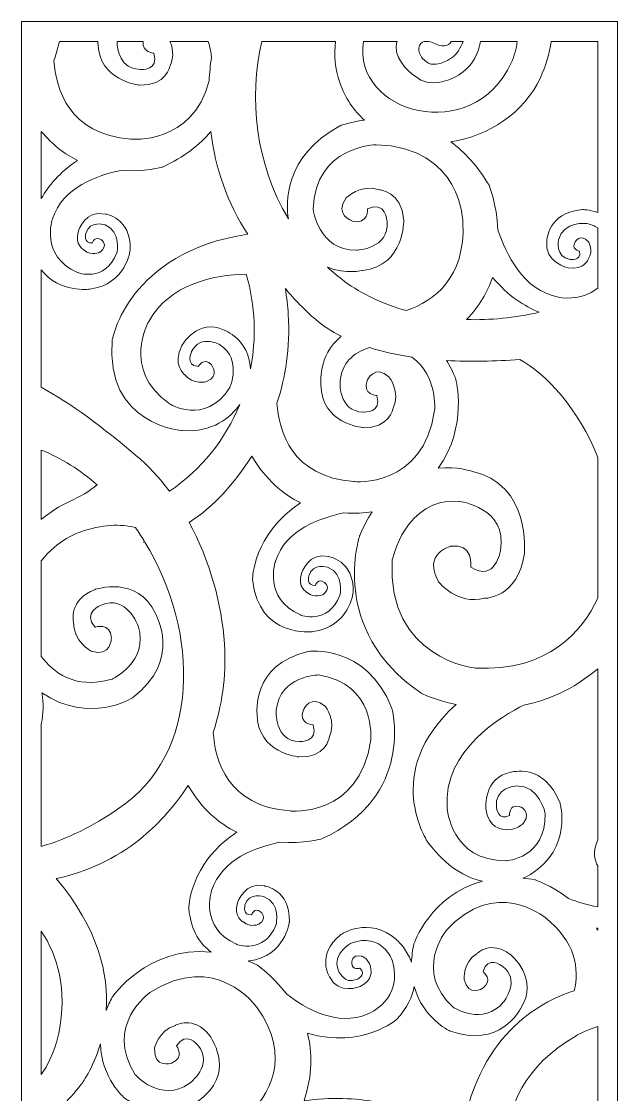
# Model space of a CAD drawing. Header units: centimetres. Extents: x -9.4 to 9.3, y -14.2 to 14.3.
# Drawn here: x 0.68 to 9.25, y -1.09 to 14.32 of the extents above; entities that cross this region are included whole.
import ezdxf

# ---------------------------------------------------------------- set-up
doc = ezdxf.new("R2010")
doc.units = ezdxf.units.CM
doc.header["$MEASUREMENT"] = 0
doc.layers.add('layer 1', color=7, linetype='Continuous')

msp = doc.modelspace()

# ---------------------------------------------------------------- linework, layer by layer
at = {"layer": 'layer 1', "color": 242, "lineweight": 9}
for points, knots in [([(0.68284, 14.32172), (0.68284, 14.32172), (9.25051, 14.32172), (9.25051, 14.32172), (9.25051, 14.32172), (9.25051, 14.32172), (9.25051, -14.23719), (9.25051, -14.23719), (9.25051, -14.23719), (9.25051, -14.23719), (0.68284, -14.23719), (0.68284, -14.23719), (0.68284, -14.23719), (0.68284, -14.23719), (0.68284, 14.32172), (0.68284, 14.32172)], [0, 0, 0, 0, 0.2, 0.2, 0.2, 0.2, 0.4, 0.4, 0.4, 0.4, 0.6, 0.6, 0.6, 0.6, 1, 1, 1, 1]), ([(1.22926, 14.03612), (1.22926, 14.03612), (1.78051, 14.03612), (1.78051, 14.03612), (1.78051, 14.03612), (1.78108, 14.02823), (1.78162, 14.02398), (1.78162, 14.02398), (1.78162, 14.02398), (1.78663, 13.46097), (2.3821, 13.40837), (2.3821, 13.40837), (2.3821, 13.40837), (2.76561, 13.38998), (2.8195, 13.68521), (2.8195, 13.68521), (2.8195, 13.68521), (2.88346, 13.82437), (2.85379, 13.95291), (2.81779, 14.03612), (2.81779, 14.03612), (2.81779, 14.03612), (3.3657, 14.03612), (3.3657, 14.03612), (3.3657, 14.03612), (3.39387, 13.95224), (3.40733, 13.87235), (3.41337, 13.80758), (3.41337, 13.80758), (3.39748, 13.6961), (3.38628, 13.58362), (3.37972, 13.47061), (3.37972, 13.47061), (3.14375, 12.54236), (2.25603, 12.63195), (2.25603, 12.63195), (2.25603, 12.63195), (1.35644, 12.69984), (1.1795, 13.35541), (1.15068, 13.75948), (1.15068, 13.75948), (1.1802, 13.8486), (1.20659, 13.94078), (1.22926, 14.03612)], [0, 0, 0, 0, 0.08333333, 0.08333333, 0.08333333, 0.08333333, 0.16666667, 0.16666667, 0.16666667, 0.16666667, 0.25, 0.25, 0.25, 0.25, 0.33333333, 0.33333333, 0.33333333, 0.33333333, 0.41666667, 0.41666667, 0.41666667, 0.41666667, 0.5, 0.5, 0.5, 0.5, 0.58333333, 0.58333333, 0.58333333, 0.58333333, 0.66666667, 0.66666667, 0.66666667, 0.66666667, 0.75, 0.75, 0.75, 0.75, 0.83333333, 0.83333333, 0.83333333, 0.83333333, 1, 1, 1, 1]), ([(2.05694, 14.03612), (2.05694, 14.03612), (2.43373, 14.03612), (2.43373, 14.03612), (2.43373, 14.03612), (2.40633, 13.87774), (2.58549, 13.86669), (2.58549, 13.86669), (2.58549, 13.86669), (2.67019, 13.61495), (2.39351, 13.62973), (2.39351, 13.62973), (2.39351, 13.62973), (2.09426, 13.63471), (2.05914, 13.92263), (2.05694, 14.03612)], [0, 0, 0, 0, 0.2, 0.2, 0.2, 0.2, 0.4, 0.4, 0.4, 0.4, 0.6, 0.6, 0.6, 0.6, 1, 1, 1, 1]), ([(4.13564, 14.03612), (4.13564, 14.03612), (5.19828, 14.03612), (5.19828, 14.03612), (5.19828, 14.03612), (5.16945, 13.8427), (5.18555, 13.6399), (5.25855, 13.44317), (5.25855, 13.44317), (5.3375, 13.21839), (5.46128, 13.03989), (5.61436, 12.90418), (5.61436, 12.90418), (5.39887, 12.87682), (5.26008, 12.82199), (5.26008, 12.82199), (5.26008, 12.82199), (4.45149, 12.39026), (4.48619, 11.70099), (4.51963, 11.48533), (4.51963, 11.48533), (4.048, 12.27556), (3.94632, 13.22616), (4.13564, 14.03612)], [0, 0, 0, 0, 0.14285714, 0.14285714, 0.14285714, 0.14285714, 0.28571429, 0.28571429, 0.28571429, 0.28571429, 0.42857143, 0.42857143, 0.42857143, 0.42857143, 0.57142857, 0.57142857, 0.57142857, 0.57142857, 0.71428571, 0.71428571, 0.71428571, 0.71428571, 1, 1, 1, 1]), ([(5.59971, 14.03612), (5.59971, 14.03612), (6.0812, 14.03612), (6.0812, 14.03612), (6.0812, 14.03612), (6.07514, 14.01498), (6.07127, 13.99302), (6.0696, 13.97021), (6.0696, 13.97021), (6.05308, 13.73368), (6.319, 13.54622), (6.35505, 13.52804), (6.35505, 13.52804), (6.43556, 13.45005), (6.56735, 13.42316), (6.72333, 13.45449), (6.72333, 13.45449), (6.89682, 13.49013), (7.11645, 13.60886), (7.21967, 13.83724), (7.21967, 13.83724), (7.21967, 13.83724), (7.26001, 13.91123), (7.28142, 14.03612), (7.28142, 14.03612), (7.28142, 14.03612), (7.80996, 14.03612), (7.80996, 14.03612), (7.80996, 14.03612), (7.79582, 13.92937), (7.7677, 13.82606), (7.72379, 13.72941), (7.72379, 13.72941), (7.1746, 12.52507), (5.43105, 13.00001), (5.59971, 14.03612)], [0, 0, 0, 0, 0.1, 0.1, 0.1, 0.1, 0.2, 0.2, 0.2, 0.2, 0.3, 0.3, 0.3, 0.3, 0.4, 0.4, 0.4, 0.4, 0.5, 0.5, 0.5, 0.5, 0.6, 0.6, 0.6, 0.6, 0.7, 0.7, 0.7, 0.7, 0.8, 0.8, 0.8, 0.8, 1, 1, 1, 1]), ([(6.47207, 14.03612), (6.47207, 14.03612), (6.53536, 14.03612), (6.53536, 14.03612), (6.53536, 14.03612), (6.57057, 14.02967), (6.60623, 14.01462), (6.63471, 13.99954), (6.63471, 13.99954), (6.70665, 13.96019), (6.82459, 13.95411), (6.86015, 14.03612), (6.86015, 14.03612), (6.86015, 14.03612), (7.03005, 14.03612), (7.03005, 14.03612), (7.03005, 14.03612), (7.01136, 13.98089), (6.98974, 13.94726), (6.98974, 13.94726), (6.98974, 13.94726), (6.92849, 13.81121), (6.78064, 13.73547), (6.67362, 13.71367), (6.67362, 13.71367), (6.58965, 13.69672), (6.53648, 13.7118), (6.50612, 13.74008), (6.50612, 13.74008), (6.50612, 13.74008), (6.4458, 13.79152), (6.4458, 13.79152), (6.4458, 13.79152), (6.41309, 13.84246), (6.38434, 13.89512), (6.39391, 13.93736), (6.39391, 13.93736), (6.40452, 13.99899), (6.43471, 14.02722), (6.47207, 14.03612)], [0, 0, 0, 0, 0.09090909, 0.09090909, 0.09090909, 0.09090909, 0.18181818, 0.18181818, 0.18181818, 0.18181818, 0.27272727, 0.27272727, 0.27272727, 0.27272727, 0.36363636, 0.36363636, 0.36363636, 0.36363636, 0.45454545, 0.45454545, 0.45454545, 0.45454545, 0.54545455, 0.54545455, 0.54545455, 0.54545455, 0.63636364, 0.63636364, 0.63636364, 0.63636364, 0.72727273, 0.72727273, 0.72727273, 0.72727273, 0.81818182, 0.81818182, 0.81818182, 0.81818182, 1, 1, 1, 1]), ([(8.29545, 14.03612), (8.29545, 14.03612), (8.96492, 14.03612), (8.96492, 14.03612), (8.96492, 14.03612), (8.96492, 14.03612), (8.96492, 11.57808), (8.96492, 11.57808), (8.96492, 11.57808), (8.84156, 11.62078), (8.74355, 11.62009), (8.74355, 11.62009), (8.74355, 11.62009), (8.24029, 11.57663), (8.23452, 11.17178), (8.23452, 11.17178), (8.23452, 11.17178), (8.1901, 10.85768), (8.54255, 10.7838), (8.54255, 10.7838), (8.54255, 10.7838), (8.77323, 10.74384), (8.82986, 10.90867), (8.82986, 10.90867), (8.82986, 10.90867), (8.91327, 11.03191), (8.83212, 11.15735), (8.83212, 11.15735), (8.83212, 11.15735), (8.71973, 11.28293), (8.64085, 11.15784), (8.64085, 11.15784), (8.64085, 11.15784), (8.57722, 11.04781), (8.70249, 11.02321), (8.70249, 11.02321), (8.70249, 11.02321), (8.73607, 10.87818), (8.5672, 10.90323), (8.5672, 10.90323), (8.5672, 10.90323), (8.34833, 10.93868), (8.40251, 11.18652), (8.40251, 11.18652), (8.40251, 11.18652), (8.47614, 11.45741), (8.81017, 11.42068), (8.81017, 11.42068), (8.81017, 11.42068), (8.87044, 11.40452), (8.92153, 11.38366), (8.96492, 11.3595), (8.96492, 11.3595), (8.96492, 11.3595), (8.96492, 10.49163), (8.96492, 10.49163), (8.96492, 10.49163), (8.71974, 10.29039), (8.40229, 10.36148), (8.40229, 10.36148), (8.40229, 10.36148), (7.88935, 10.46139), (7.6483, 10.98324), (7.53183, 11.32977), (7.53183, 11.32977), (7.51312, 11.69923), (7.40392, 11.96859), (7.40392, 11.96859), (7.40392, 11.96859), (7.23674, 12.24787), (7.04911, 12.44891), (6.85624, 12.592), (6.85624, 12.592), (7.39355, 12.67904), (7.90849, 13.00423), (8.14117, 13.51313), (8.14117, 13.51313), (8.2191, 13.68478), (8.26972, 13.86043), (8.29545, 14.03612)], [0, 0, 0, 0, 0.04761905, 0.04761905, 0.04761905, 0.04761905, 0.0952381, 0.0952381, 0.0952381, 0.0952381, 0.14285714, 0.14285714, 0.14285714, 0.14285714, 0.19047619, 0.19047619, 0.19047619, 0.19047619, 0.23809524, 0.23809524, 0.23809524, 0.23809524, 0.28571429, 0.28571429, 0.28571429, 0.28571429, 0.33333333, 0.33333333, 0.33333333, 0.33333333, 0.38095238, 0.38095238, 0.38095238, 0.38095238, 0.42857143, 0.42857143, 0.42857143, 0.42857143, 0.47619048, 0.47619048, 0.47619048, 0.47619048, 0.52380952, 0.52380952, 0.52380952, 0.52380952, 0.57142857, 0.57142857, 0.57142857, 0.57142857, 0.61904762, 0.61904762, 0.61904762, 0.61904762, 0.66666667, 0.66666667, 0.66666667, 0.66666667, 0.71428571, 0.71428571, 0.71428571, 0.71428571, 0.76190476, 0.76190476, 0.76190476, 0.76190476, 0.80952381, 0.80952381, 0.80952381, 0.80952381, 0.85714286, 0.85714286, 0.85714286, 0.85714286, 0.9047619, 0.9047619, 0.9047619, 0.9047619, 1, 1, 1, 1]), ([(0.96843, 9.06867), (0.96843, 9.06867), (0.96843, 10.75562), (0.96843, 10.75562), (0.96843, 10.75562), (1.22368, 10.41615), (1.66576, 10.47749), (1.66576, 10.47749), (1.66576, 10.47749), (2.19195, 10.54829), (2.24578, 11.04053), (2.24578, 11.04053), (2.24578, 11.04053), (2.25975, 11.50637), (1.88936, 11.55496), (1.88936, 11.55496), (1.88936, 11.55496), (1.60625, 11.62926), (1.50085, 11.31416), (1.50085, 11.31416), (1.50085, 11.31416), (1.43957, 11.10702), (1.58458, 11.03751), (1.58458, 11.03751), (1.58458, 11.03751), (1.6886, 10.94788), (1.81224, 11.00885), (1.81224, 11.00885), (1.81224, 11.00885), (1.93934, 11.09841), (1.83313, 11.18407), (1.83313, 11.18407), (1.83313, 11.18407), (1.73909, 11.25415), (1.70317, 11.14199), (1.70317, 11.14199), (1.70317, 11.14199), (1.56666, 11.1267), (1.60767, 11.27879), (1.60767, 11.27879), (1.60767, 11.27879), (1.66356, 11.47559), (1.88491, 11.39943), (1.88491, 11.39943), (1.88491, 11.39943), (2.12529, 11.30297), (2.0559, 11.0008), (2.0559, 11.0008), (2.0559, 11.0008), (1.88223, 10.56366), (1.48651, 10.7168), (1.48651, 10.7168), (1.48651, 10.7168), (0.94282, 10.95649), (1.12882, 11.48785), (1.12882, 11.48785), (1.12882, 11.48785), (1.27525, 11.94725), (1.77925, 12.11235), (2.10928, 12.18202), (2.10928, 12.18202), (2.44987, 12.15967), (2.70839, 12.23094), (2.70839, 12.23094), (2.70839, 12.23094), (3.02376, 12.373), (3.24695, 12.551), (3.40382, 12.74039), (3.40382, 12.74039), (3.46996, 12.21553), (3.64347, 11.70588), (3.93532, 11.26774), (3.93532, 11.26774), (2.20823, 11.00256), (1.98736, 9.74841), (1.98736, 9.74841), (1.98736, 9.74841), (1.88017, 8.52442), (2.99341, 8.44683), (2.99341, 8.44683), (2.99341, 8.44683), (3.43443, 8.41711), (3.68676, 8.63414), (3.82001, 8.81863), (3.82001, 8.81863), (3.61744, 8.32418), (3.27287, 7.8901), (2.80947, 7.57566), (2.80947, 7.57566), (2.67287, 7.75959), (2.51984, 7.92715), (2.35113, 8.0711), (2.35113, 8.0711), (1.84496, 8.49837), (1.39616, 8.83448), (0.96843, 9.06867)], [0, 0, 0, 0, 0.04, 0.04, 0.04, 0.04, 0.08, 0.08, 0.08, 0.08, 0.12, 0.12, 0.12, 0.12, 0.16, 0.16, 0.16, 0.16, 0.2, 0.2, 0.2, 0.2, 0.24, 0.24, 0.24, 0.24, 0.28, 0.28, 0.28, 0.28, 0.32, 0.32, 0.32, 0.32, 0.36, 0.36, 0.36, 0.36, 0.4, 0.4, 0.4, 0.4, 0.44, 0.44, 0.44, 0.44, 0.48, 0.48, 0.48, 0.48, 0.52, 0.52, 0.52, 0.52, 0.56, 0.56, 0.56, 0.56, 0.6, 0.6, 0.6, 0.6, 0.64, 0.64, 0.64, 0.64, 0.68, 0.68, 0.68, 0.68, 0.72, 0.72, 0.72, 0.72, 0.76, 0.76, 0.76, 0.76, 0.8, 0.8, 0.8, 0.8, 0.84, 0.84, 0.84, 0.84, 0.88, 0.88, 0.88, 0.88, 0.92, 0.92, 0.92, 0.92, 1, 1, 1, 1]), ([(0.96843, 11.7814), (0.96843, 11.7814), (0.96843, 12.74219), (0.96843, 12.74219), (0.96843, 12.74219), (1.1286, 12.54817), (1.30734, 12.4137), (1.49087, 12.32656), (1.49087, 12.32656), (1.23148, 12.15609), (1.06956, 11.96013), (0.96843, 11.7814)], [0, 0, 0, 0, 0.25, 0.25, 0.25, 0.25, 0.5, 0.5, 0.5, 0.5, 1, 1, 1, 1]), ([(5.0817, 10.79286), (5.15839, 10.72209), (5.23911, 10.65396), (5.32501, 10.58948), (5.32501, 10.58948), (5.57967, 10.40401), (5.88228, 10.26213), (6.21604, 10.16887), (6.21604, 10.16887), (6.61571, 10.30801), (7.06148, 10.63688), (7.02903, 11.43124), (7.02903, 11.43124), (7.02903, 11.43124), (7.01221, 12.5217), (5.78216, 12.55124), (5.78216, 12.55124), (5.78216, 12.55124), (4.90222, 12.53681), (4.87524, 11.62437), (4.87524, 11.62437), (4.87524, 11.62437), (4.953, 11.03035), (5.49353, 11.03583), (5.49353, 11.03583), (5.49353, 11.03583), (5.97779, 11.05174), (5.93764, 11.45388), (5.93764, 11.45388), (5.93764, 11.45388), (5.91879, 11.7536), (5.65841, 11.63079), (5.65841, 11.63079), (5.65841, 11.63079), (5.67113, 11.39856), (5.44144, 11.45446), (5.44144, 11.45446), (5.44144, 11.45446), (5.16993, 11.53935), (5.35008, 11.78821), (5.35008, 11.78821), (5.35008, 11.78821), (5.55295, 11.99385), (5.82439, 11.90551), (5.82439, 11.90551), (5.82439, 11.90551), (6.14899, 11.88459), (6.17736, 11.46941), (6.17736, 11.46941), (6.17736, 11.46941), (6.19555, 10.82177), (5.59005, 10.74566), (5.59005, 10.74566), (5.59005, 10.74566), (5.34731, 10.68693), (5.0817, 10.79286)], [0, 0, 0, 0, 0.06666667, 0.06666667, 0.06666667, 0.06666667, 0.13333333, 0.13333333, 0.13333333, 0.13333333, 0.2, 0.2, 0.2, 0.2, 0.26666667, 0.26666667, 0.26666667, 0.26666667, 0.33333333, 0.33333333, 0.33333333, 0.33333333, 0.4, 0.4, 0.4, 0.4, 0.46666667, 0.46666667, 0.46666667, 0.46666667, 0.53333333, 0.53333333, 0.53333333, 0.53333333, 0.6, 0.6, 0.6, 0.6, 0.66666667, 0.66666667, 0.66666667, 0.66666667, 0.73333333, 0.73333333, 0.73333333, 0.73333333, 0.8, 0.8, 0.8, 0.8, 0.86666667, 0.86666667, 0.86666667, 0.86666667, 1, 1, 1, 1]), ([(3.97468, 9.33265), (4.06165, 9.77), (4.04598, 10.23513), (3.91456, 10.69439), (3.91456, 10.69439), (3.44384, 10.67882), (2.80748, 10.55068), (2.51193, 10.01296), (2.51193, 10.01296), (2.51193, 10.01296), (2.11274, 9.32715), (2.80485, 8.83428), (2.80485, 8.83428), (2.80485, 8.83428), (3.31802, 8.50548), (3.67774, 9.06541), (3.67774, 9.06541), (3.67774, 9.06541), (3.8549, 9.46604), (3.54492, 9.67221), (3.54492, 9.67221), (3.54492, 9.67221), (3.25751, 9.84516), (3.12895, 9.58021), (3.12895, 9.58021), (3.12895, 9.58021), (3.02666, 9.38528), (3.2233, 9.36445), (3.2233, 9.36445), (3.2233, 9.36445), (3.30428, 9.51334), (3.41428, 9.38927), (3.41428, 9.38927), (3.41428, 9.38927), (3.54009, 9.23254), (3.34281, 9.14961), (3.34281, 9.14961), (3.34281, 9.14961), (3.14793, 9.0969), (3.02667, 9.25113), (3.02667, 9.25113), (3.02667, 9.25113), (2.84515, 9.39623), (2.98648, 9.66536), (2.98648, 9.66536), (2.98648, 9.66536), (3.21832, 10.07499), (3.59519, 9.88848), (3.59519, 9.88848), (3.59519, 9.88848), (3.95231, 9.76352), (3.97468, 9.33265)], [0, 0, 0, 0, 0.07142857, 0.07142857, 0.07142857, 0.07142857, 0.14285714, 0.14285714, 0.14285714, 0.14285714, 0.21428571, 0.21428571, 0.21428571, 0.21428571, 0.28571429, 0.28571429, 0.28571429, 0.28571429, 0.35714286, 0.35714286, 0.35714286, 0.35714286, 0.42857143, 0.42857143, 0.42857143, 0.42857143, 0.5, 0.5, 0.5, 0.5, 0.57142857, 0.57142857, 0.57142857, 0.57142857, 0.64285714, 0.64285714, 0.64285714, 0.64285714, 0.71428571, 0.71428571, 0.71428571, 0.71428571, 0.78571429, 0.78571429, 0.78571429, 0.78571429, 0.85714286, 0.85714286, 0.85714286, 0.85714286, 1, 1, 1, 1]), ([(7.0812, 10.04072), (7.41855, 10.03091), (7.77038, 10.06429), (8.12437, 10.14453), (8.12437, 10.14453), (7.91487, 10.22969), (7.67633, 10.38051), (7.45392, 10.64587), (7.45392, 10.64587), (7.38431, 10.44069), (7.26482, 10.23475), (7.0812, 10.04072)], [0, 0, 0, 0, 0.25, 0.25, 0.25, 0.25, 0.5, 0.5, 0.5, 0.5, 1, 1, 1, 1]), ([(4.47569, 10.4847), (4.49566, 10.35994), (4.50955, 10.23643), (4.51723, 10.11544), (4.51723, 10.11544), (4.54707, 9.63142), (4.478, 9.2104), (4.35576, 8.84134), (4.35576, 8.84134), (4.38459, 8.43726), (4.56153, 7.7817), (5.46112, 7.71381), (5.46112, 7.71381), (5.46112, 7.71381), (6.46225, 7.61261), (6.62085, 8.73672), (6.62085, 8.73672), (6.62085, 8.73672), (6.67004, 9.22833), (6.29612, 9.50264), (6.29612, 9.50264), (6.08014, 9.53408), (5.87586, 9.57848), (5.6871, 9.6373), (5.6871, 9.6373), (5.52088, 9.5907), (5.2957, 9.47098), (5.26295, 9.16328), (5.26295, 9.16328), (5.26295, 9.16328), (5.22574, 8.71778), (5.59858, 8.71157), (5.59858, 8.71157), (5.59858, 8.71157), (5.87527, 8.69681), (5.79056, 8.94855), (5.79056, 8.94855), (5.79056, 8.94855), (5.57637, 8.96172), (5.65218, 9.16626), (5.65218, 9.16626), (5.65218, 9.16626), (5.759, 9.40599), (5.9678, 9.21429), (5.9678, 9.21429), (5.9678, 9.21429), (6.13456, 9.00637), (6.02457, 8.76706), (6.02457, 8.76706), (6.02457, 8.76706), (5.9707, 8.47182), (5.58718, 8.49023), (5.58718, 8.49023), (5.58718, 8.49023), (4.99171, 8.54281), (4.98671, 9.10584), (4.98671, 9.10584), (4.98671, 9.10584), (4.93604, 9.52138), (5.27859, 9.80057), (5.27859, 9.80057), (5.14286, 9.86923), (5.02012, 9.94883), (4.91272, 10.04025), (4.91272, 10.04025), (4.75393, 10.17591), (4.61041, 10.32572), (4.47569, 10.4847)], [0, 0, 0, 0, 0.05555556, 0.05555556, 0.05555556, 0.05555556, 0.11111111, 0.11111111, 0.11111111, 0.11111111, 0.16666667, 0.16666667, 0.16666667, 0.16666667, 0.22222222, 0.22222222, 0.22222222, 0.22222222, 0.27777778, 0.27777778, 0.27777778, 0.27777778, 0.33333333, 0.33333333, 0.33333333, 0.33333333, 0.38888889, 0.38888889, 0.38888889, 0.38888889, 0.44444444, 0.44444444, 0.44444444, 0.44444444, 0.5, 0.5, 0.5, 0.5, 0.55555556, 0.55555556, 0.55555556, 0.55555556, 0.61111111, 0.61111111, 0.61111111, 0.61111111, 0.66666667, 0.66666667, 0.66666667, 0.66666667, 0.72222222, 0.72222222, 0.72222222, 0.72222222, 0.77777778, 0.77777778, 0.77777778, 0.77777778, 0.83333333, 0.83333333, 0.83333333, 0.83333333, 0.88888889, 0.88888889, 0.88888889, 0.88888889, 1, 1, 1, 1]), ([(8.96492, 8.05922), (8.96492, 8.05922), (8.96492, 6.03897), (8.96492, 6.03897), (8.96492, 6.03897), (8.74543, 5.56177), (8.26031, 4.98363), (7.20229, 5.03537), (7.20229, 5.03537), (7.20229, 5.03537), (5.93767, 5.16381), (6.01109, 6.58151), (6.01109, 6.58151), (6.01109, 6.58151), (6.1981, 7.49442), (6.97534, 7.42976), (6.97534, 7.42976), (6.97534, 7.42976), (7.6743, 7.34467), (7.56829, 6.72551), (7.56829, 6.72551), (7.56829, 6.72551), (7.49756, 6.26179), (7.1398, 6.48583), (7.1398, 6.48583), (7.1398, 6.48583), (7.18666, 6.84216), (6.84978, 6.78439), (6.84978, 6.78439), (6.84978, 6.78439), (6.44668, 6.67989), (6.67827, 6.27478), (6.67827, 6.27478), (6.67827, 6.27478), (6.94544, 5.93556), (7.33997, 6.0379), (7.33997, 6.0379), (7.33997, 6.0379), (7.81752, 6.03607), (7.91109, 6.67972), (7.91109, 6.67972), (7.91109, 6.67972), (8.01545, 7.68146), (7.15008, 7.86406), (7.15008, 7.86406), (7.15008, 7.86406), (6.94713, 7.9346), (6.67311, 7.90545), (6.67311, 7.90545), (7.10588, 8.5075), (6.92481, 9.18622), (6.92481, 9.18622), (6.92481, 9.18622), (6.88517, 9.28714), (6.84017, 9.3757), (6.7914, 9.45359), (6.7914, 9.45359), (7.12838, 9.43435), (7.484, 9.44026), (7.84617, 9.46659), (7.84617, 9.46659), (8.21238, 9.26462), (8.69793, 8.76027), (8.96492, 8.05922)], [0, 0, 0, 0, 0.05882353, 0.05882353, 0.05882353, 0.05882353, 0.11764706, 0.11764706, 0.11764706, 0.11764706, 0.17647059, 0.17647059, 0.17647059, 0.17647059, 0.23529412, 0.23529412, 0.23529412, 0.23529412, 0.29411765, 0.29411765, 0.29411765, 0.29411765, 0.35294118, 0.35294118, 0.35294118, 0.35294118, 0.41176471, 0.41176471, 0.41176471, 0.41176471, 0.47058824, 0.47058824, 0.47058824, 0.47058824, 0.52941176, 0.52941176, 0.52941176, 0.52941176, 0.58823529, 0.58823529, 0.58823529, 0.58823529, 0.64705882, 0.64705882, 0.64705882, 0.64705882, 0.70588235, 0.70588235, 0.70588235, 0.70588235, 0.76470588, 0.76470588, 0.76470588, 0.76470588, 0.82352941, 0.82352941, 0.82352941, 0.82352941, 0.88235294, 0.88235294, 0.88235294, 0.88235294, 1, 1, 1, 1]), ([(0.96843, 7.16836), (0.96843, 7.16836), (0.96843, 8.16658), (0.96843, 8.16658), (0.96843, 8.16658), (1.26132, 8.04771), (1.52975, 7.87717), (1.76892, 7.66894), (1.76892, 7.66894), (1.65721, 7.56723), (1.52601, 7.49976), (1.38185, 7.43254), (1.38185, 7.43254), (1.22928, 7.3614), (1.09079, 7.272), (0.96843, 7.16836)], [0, 0, 0, 0, 0.2, 0.2, 0.2, 0.2, 0.4, 0.4, 0.4, 0.4, 0.6, 0.6, 0.6, 0.6, 1, 1, 1, 1]), ([(6.28967, 0.81334), (6.29277, 0.89472), (6.30343, 0.98178), (6.32368, 1.07497), (6.32368, 1.07497), (6.32368, 1.07497), (6.56111, 1.77401), (7.30752, 1.9733), (7.30752, 1.9733), (7.07018, 2.02599), (6.79679, 2.1771), (6.52968, 2.52582), (6.52968, 2.52582), (6.52968, 2.52582), (5.83725, 3.53286), (6.92974, 4.51152), (6.92974, 4.51152), (6.6184, 4.57785), (6.4209, 4.67901), (6.4209, 4.67901), (6.4209, 4.67901), (5.08665, 5.59166), (5.54436, 6.93738), (5.54436, 6.93738), (5.54436, 6.93738), (5.59883, 7.06666), (5.6585, 7.17909), (5.72165, 7.27724), (5.72165, 7.27724), (5.61618, 7.26352), (5.47431, 7.25337), (5.31437, 7.26387), (5.31437, 7.26387), (4.98434, 7.19419), (4.48033, 7.0291), (4.33391, 6.56971), (4.33391, 6.56971), (4.33391, 6.56971), (4.14791, 6.03835), (4.6916, 5.79866), (4.6916, 5.79866), (4.6916, 5.79866), (5.08731, 5.64552), (5.26098, 6.08266), (5.26098, 6.08266), (5.26098, 6.08266), (5.33036, 6.38483), (5.08998, 6.48129), (5.08998, 6.48129), (5.08998, 6.48129), (4.86865, 6.55745), (4.81275, 6.36065), (4.81275, 6.36065), (4.81275, 6.36065), (4.77173, 6.20856), (4.90826, 6.22383), (4.90826, 6.22383), (4.90826, 6.22383), (4.94418, 6.33601), (5.03822, 6.26593), (5.03822, 6.26593), (5.03822, 6.26593), (5.14442, 6.18027), (5.01731, 6.0907), (5.01731, 6.0907), (5.01731, 6.0907), (4.89367, 6.02974), (4.78965, 6.11937), (4.78965, 6.11937), (4.78965, 6.11937), (4.64466, 6.18887), (4.70594, 6.39602), (4.70594, 6.39602), (4.70594, 6.39602), (4.81133, 6.71111), (5.09443, 6.6368), (5.09443, 6.6368), (5.09443, 6.6368), (5.46484, 6.58823), (5.45085, 6.12238), (5.45085, 6.12238), (5.45085, 6.12238), (5.39703, 5.63015), (4.87084, 5.55935), (4.87084, 5.55935), (4.87084, 5.55935), (4.09459, 5.45145), (4.00541, 6.3113), (4.00541, 6.3113), (4.00541, 6.3113), (4.00073, 6.95152), (4.69594, 7.40842), (4.69594, 7.40842), (4.44044, 7.52971), (4.19423, 7.74272), (3.99448, 8.08052), (3.99448, 8.08052), (3.73007, 7.67425), (3.45406, 7.35663), (3.0937, 7.12779), (3.0937, 7.12779), (3.38975, 6.58068), (3.56383, 5.95496), (3.59999, 5.3852), (3.59999, 5.3852), (3.62983, 4.90119), (3.56077, 4.48015), (3.43852, 4.1111), (3.43852, 4.1111), (3.46735, 3.70702), (3.64429, 3.05146), (4.54389, 2.98357), (4.54389, 2.98357), (4.54389, 2.98357), (5.54502, 2.88237), (5.70361, 4.00648), (5.70361, 4.00648), (5.70361, 4.00648), (5.78448, 4.81442), (4.95118, 4.93673), (4.95118, 4.93673), (4.95118, 4.93673), (4.3985, 4.92898), (4.34571, 4.43304), (4.34571, 4.43304), (4.34571, 4.43304), (4.30851, 3.98754), (4.68134, 3.98134), (4.68134, 3.98134), (4.68134, 3.98134), (4.95805, 3.96655), (4.87333, 4.21831), (4.87333, 4.21831), (4.87333, 4.21831), (4.65915, 4.23148), (4.73494, 4.43602), (4.73494, 4.43602), (4.73494, 4.43602), (4.84176, 4.67574), (5.05056, 4.48405), (5.05056, 4.48405), (5.05056, 4.48405), (5.21732, 4.27614), (5.10733, 4.03683), (5.10733, 4.03683), (5.10733, 4.03683), (5.05346, 3.74158), (4.66994, 3.75999), (4.66994, 3.75999), (4.66994, 3.75999), (4.07447, 3.81257), (4.06947, 4.37561), (4.06947, 4.37561), (4.06947, 4.37561), (3.98298, 5.08455), (4.79917, 5.27257), (4.79917, 5.27257), (4.79917, 5.27257), (5.63732, 5.39862), (6.00757, 4.45598), (6.00757, 4.45598), (6.00757, 4.45598), (6.34537, 3.19029), (4.99625, 2.58256), (4.99625, 2.58256), (4.99625, 2.58256), (4.73771, 2.51128), (4.39714, 2.53363), (4.39714, 2.53363), (4.0671, 2.46395), (3.56309, 2.29886), (3.41668, 1.83947), (3.41668, 1.83947), (3.41668, 1.83947), (3.23067, 1.30811), (3.77437, 1.06842), (3.77437, 1.06842), (3.77437, 1.06842), (4.17007, 0.91526), (4.34376, 1.35242), (4.34376, 1.35242), (4.34376, 1.35242), (4.41313, 1.65459), (4.17275, 1.75104), (4.17275, 1.75104), (4.17275, 1.75104), (3.95141, 1.82719), (3.89551, 1.63041), (3.89551, 1.63041), (3.89551, 1.63041), (3.8545, 1.47832), (3.99102, 1.4936), (3.99102, 1.4936), (3.99102, 1.4936), (4.02695, 1.60577), (4.12099, 1.53569), (4.12099, 1.53569), (4.12099, 1.53569), (4.22718, 1.45001), (4.10008, 1.36047), (4.10008, 1.36047), (4.10008, 1.36047), (3.97645, 1.2995), (3.87241, 1.38913), (3.87241, 1.38913), (3.87241, 1.38913), (3.72742, 1.45864), (3.7887, 1.66578), (3.7887, 1.66578), (3.7887, 1.66578), (3.89409, 1.98087), (4.1772, 1.90656), (4.1772, 1.90656), (4.1772, 1.90656), (4.5476, 1.858), (4.53362, 1.39214), (4.53362, 1.39214), (4.53362, 1.39214), (4.47979, 0.89991), (3.95362, 0.82911), (3.95362, 0.82911), (3.95362, 0.82911), (3.9488, 0.82842), (3.93988, 0.82761), (3.93988, 0.82761), (3.98131, 0.81127), (4.02333, 0.79332), (4.06599, 0.77362), (4.06599, 0.77362), (4.06599, 0.77362), (4.28929, 0.62511), (4.49566, 0.35327), (4.49566, 0.35327), (4.76463, 0.14971), (5.21969, -0.12268), (5.6626, 0.06788), (5.6626, 0.06788), (5.6626, 0.06788), (6.1858, 0.27574), (6.0104, 0.84345), (6.0104, 0.84345), (6.0104, 0.84345), (5.86664, 1.24268), (5.42268, 1.08727), (5.42268, 1.08727), (5.42268, 1.08727), (5.149, 0.94158), (5.23374, 0.69682), (5.23374, 0.69682), (5.23374, 0.69682), (5.32133, 0.47975), (5.50659, 0.56655), (5.50659, 0.56655), (5.50659, 0.56655), (5.64831, 0.63526), (5.54729, 0.72834), (5.54729, 0.72834), (5.54729, 0.72834), (5.43904, 0.68194), (5.43031, 0.7989), (5.43031, 0.7989), (5.43031, 0.7989), (5.42538, 0.93526), (5.57634, 0.89799), (5.57634, 0.89799), (5.57634, 0.89799), (5.70342, 0.84458), (5.70394, 0.70727), (5.70394, 0.70727), (5.70394, 0.70727), (5.74649, 0.55219), (5.54988, 0.46269), (5.54988, 0.46269), (5.54988, 0.46269), (5.24285, 0.33573), (5.11339, 0.59823), (5.11339, 0.59823), (5.11339, 0.59823), (4.90725, 0.90979), (5.26821, 1.2046), (5.26821, 1.2046), (5.26821, 1.2046), (5.67521, 1.48664), (6.07362, 1.13569), (6.07362, 1.13569), (6.07362, 1.13569), (6.21443, 1.01268), (6.28967, 0.81334)], [0, 0, 0, 0, 0.01369863, 0.01369863, 0.01369863, 0.01369863, 0.02739726, 0.02739726, 0.02739726, 0.02739726, 0.04109589, 0.04109589, 0.04109589, 0.04109589, 0.05479452, 0.05479452, 0.05479452, 0.05479452, 0.06849315, 0.06849315, 0.06849315, 0.06849315, 0.08219178, 0.08219178, 0.08219178, 0.08219178, 0.09589041, 0.09589041, 0.09589041, 0.09589041, 0.10958904, 0.10958904, 0.10958904, 0.10958904, 0.12328767, 0.12328767, 0.12328767, 0.12328767, 0.1369863, 0.1369863, 0.1369863, 0.1369863, 0.15068493, 0.15068493, 0.15068493, 0.15068493, 0.16438356, 0.16438356, 0.16438356, 0.16438356, 0.17808219, 0.17808219, 0.17808219, 0.17808219, 0.19178082, 0.19178082, 0.19178082, 0.19178082, 0.20547945, 0.20547945, 0.20547945, 0.20547945, 0.21917808, 0.21917808, 0.21917808, 0.21917808, 0.23287671, 0.23287671, 0.23287671, 0.23287671, 0.24657534, 0.24657534, 0.24657534, 0.24657534, 0.26027397, 0.26027397, 0.26027397, 0.26027397, 0.2739726, 0.2739726, 0.2739726, 0.2739726, 0.28767123, 0.28767123, 0.28767123, 0.28767123, 0.30136986, 0.30136986, 0.30136986, 0.30136986, 0.31506849, 0.31506849, 0.31506849, 0.31506849, 0.32876712, 0.32876712, 0.32876712, 0.32876712, 0.34246575, 0.34246575, 0.34246575, 0.34246575, 0.35616438, 0.35616438, 0.35616438, 0.35616438, 0.36986301, 0.36986301, 0.36986301, 0.36986301, 0.38356164, 0.38356164, 0.38356164, 0.38356164, 0.39726027, 0.39726027, 0.39726027, 0.39726027, 0.4109589, 0.4109589, 0.4109589, 0.4109589, 0.42465753, 0.42465753, 0.42465753, 0.42465753, 0.43835616, 0.43835616, 0.43835616, 0.43835616, 0.45205479, 0.45205479, 0.45205479, 0.45205479, 0.46575342, 0.46575342, 0.46575342, 0.46575342, 0.47945205, 0.47945205, 0.47945205, 0.47945205, 0.49315068, 0.49315068, 0.49315068, 0.49315068, 0.50684932, 0.50684932, 0.50684932, 0.50684932, 0.52054795, 0.52054795, 0.52054795, 0.52054795, 0.53424658, 0.53424658, 0.53424658, 0.53424658, 0.54794521, 0.54794521, 0.54794521, 0.54794521, 0.56164384, 0.56164384, 0.56164384, 0.56164384, 0.57534247, 0.57534247, 0.57534247, 0.57534247, 0.5890411, 0.5890411, 0.5890411, 0.5890411, 0.60273973, 0.60273973, 0.60273973, 0.60273973, 0.61643836, 0.61643836, 0.61643836, 0.61643836, 0.63013699, 0.63013699, 0.63013699, 0.63013699, 0.64383562, 0.64383562, 0.64383562, 0.64383562, 0.65753425, 0.65753425, 0.65753425, 0.65753425, 0.67123288, 0.67123288, 0.67123288, 0.67123288, 0.68493151, 0.68493151, 0.68493151, 0.68493151, 0.69863014, 0.69863014, 0.69863014, 0.69863014, 0.71232877, 0.71232877, 0.71232877, 0.71232877, 0.7260274, 0.7260274, 0.7260274, 0.7260274, 0.73972603, 0.73972603, 0.73972603, 0.73972603, 0.75342466, 0.75342466, 0.75342466, 0.75342466, 0.76712329, 0.76712329, 0.76712329, 0.76712329, 0.78082192, 0.78082192, 0.78082192, 0.78082192, 0.79452055, 0.79452055, 0.79452055, 0.79452055, 0.80821918, 0.80821918, 0.80821918, 0.80821918, 0.82191781, 0.82191781, 0.82191781, 0.82191781, 0.83561644, 0.83561644, 0.83561644, 0.83561644, 0.84931507, 0.84931507, 0.84931507, 0.84931507, 0.8630137, 0.8630137, 0.8630137, 0.8630137, 0.87671233, 0.87671233, 0.87671233, 0.87671233, 0.89041096, 0.89041096, 0.89041096, 0.89041096, 0.90410959, 0.90410959, 0.90410959, 0.90410959, 0.91780822, 0.91780822, 0.91780822, 0.91780822, 0.93150685, 0.93150685, 0.93150685, 0.93150685, 0.94520548, 0.94520548, 0.94520548, 0.94520548, 0.95890411, 0.95890411, 0.95890411, 0.95890411, 0.97260274, 0.97260274, 0.97260274, 0.97260274, 1, 1, 1, 1]), ([(0.96843, 2.47462), (0.96843, 2.47462), (0.96843, 4.23593), (0.96843, 4.23593), (0.96843, 4.23593), (0.99969, 4.38106), (1.00175, 4.53148), (0.97721, 4.67799), (0.97721, 4.67799), (1.66347, 4.2181), (2.27855, 4.60923), (2.27855, 4.60923), (2.27855, 4.60923), (3.00477, 5.15392), (2.60779, 5.81844), (2.60779, 5.81844), (2.60779, 5.81844), (2.35563, 6.37416), (1.74247, 6.16483), (1.74247, 6.16483), (1.74247, 6.16483), (1.35436, 6.01465), (1.43061, 5.69845), (1.43061, 5.69845), (1.43061, 5.69845), (1.42668, 5.41302), (1.68323, 5.28021), (1.68323, 5.28021), (1.68323, 5.28021), (1.97429, 5.18192), (1.97489, 5.4664), (1.97489, 5.4664), (1.97489, 5.4664), (1.9602, 5.70235), (1.74216, 5.62135), (1.74216, 5.62135), (1.74216, 5.62135), (1.5477, 5.83363), (1.82836, 5.94047), (1.82836, 5.94047), (1.82836, 5.94047), (2.20054, 6.09803), (2.35926, 5.64024), (2.35926, 5.64024), (2.35926, 5.64024), (2.52473, 5.12564), (1.98045, 4.87529), (1.98045, 4.87529), (1.98045, 4.87529), (1.44073, 4.72512), (1.12887, 4.98205), (0.96843, 5.20294), (0.96843, 5.20294), (0.96843, 5.20294), (0.96843, 6.57347), (0.96843, 6.57347), (0.96843, 6.57347), (1.19561, 6.88119), (1.52649, 6.98954), (1.52649, 6.98954), (1.52649, 6.98954), (1.84272, 7.10203), (2.10498, 7.10847), (2.32138, 7.05279), (2.32138, 7.05279), (2.36473, 6.99126), (2.40633, 6.92843), (2.44596, 6.8643), (2.44596, 6.8643), (2.44596, 6.8643), (2.44241, 6.83976), (2.44241, 6.83976), (2.44241, 6.83976), (2.44241, 6.83976), (2.45822, 6.8444), (2.45822, 6.8444), (2.45822, 6.8444), (3.24157, 5.55909), (3.27089, 3.79905), (2.06378, 3.00803), (2.06378, 3.00803), (1.71403, 2.76838), (1.34093, 2.5798), (0.96843, 2.47462)], [0, 0, 0, 0, 0.04545455, 0.04545455, 0.04545455, 0.04545455, 0.09090909, 0.09090909, 0.09090909, 0.09090909, 0.13636364, 0.13636364, 0.13636364, 0.13636364, 0.18181818, 0.18181818, 0.18181818, 0.18181818, 0.22727273, 0.22727273, 0.22727273, 0.22727273, 0.27272727, 0.27272727, 0.27272727, 0.27272727, 0.31818182, 0.31818182, 0.31818182, 0.31818182, 0.36363636, 0.36363636, 0.36363636, 0.36363636, 0.40909091, 0.40909091, 0.40909091, 0.40909091, 0.45454545, 0.45454545, 0.45454545, 0.45454545, 0.5, 0.5, 0.5, 0.5, 0.54545455, 0.54545455, 0.54545455, 0.54545455, 0.59090909, 0.59090909, 0.59090909, 0.59090909, 0.63636364, 0.63636364, 0.63636364, 0.63636364, 0.68181818, 0.68181818, 0.68181818, 0.68181818, 0.72727273, 0.72727273, 0.72727273, 0.72727273, 0.77272727, 0.77272727, 0.77272727, 0.77272727, 0.81818182, 0.81818182, 0.81818182, 0.81818182, 0.86363636, 0.86363636, 0.86363636, 0.86363636, 0.90909091, 0.90909091, 0.90909091, 0.90909091, 1, 1, 1, 1]), ([(8.96492, 5.02334), (8.96492, 5.02334), (8.96492, 2.56825), (8.96492, 2.56825), (8.96492, 2.56825), (8.88856, 2.40462), (8.92162, 2.27532), (8.96492, 2.19377), (8.96492, 2.19377), (8.96492, 2.19377), (8.96492, 1.60761), (8.96492, 1.60761), (8.96492, 1.60761), (8.80945, 1.63159), (8.66358, 1.68058), (8.54722, 1.72707), (8.54722, 1.72707), (8.29688, 1.91887), (8.0616, 1.99661), (8.0616, 1.99661), (8.0616, 1.99661), (8.00188, 2.00655), (7.94415, 2.01367), (7.88814, 2.01845), (7.88814, 2.01845), (7.9581, 2.0457), (7.99798, 2.07069), (7.99798, 2.07069), (7.99798, 2.07069), (8.61262, 2.45742), (8.42333, 3.09434), (8.42333, 3.09434), (8.42333, 3.09434), (8.19761, 3.68692), (7.71605, 3.53867), (7.71605, 3.53867), (7.71605, 3.53867), (7.32357, 3.47127), (7.35807, 3.02012), (7.35807, 3.02012), (7.35807, 3.02012), (7.38597, 2.72926), (7.60319, 2.72248), (7.60319, 2.72248), (7.60319, 2.72248), (7.77906, 2.67261), (7.90557, 2.81597), (7.90557, 2.81597), (7.90557, 2.81597), (8.01694, 2.99603), (7.83744, 3.04744), (7.83744, 3.04744), (7.83744, 3.04744), (7.68227, 3.08035), (7.69936, 2.91952), (7.69936, 2.91952), (7.69936, 2.91952), (7.53521, 2.82568), (7.51081, 3.03518), (7.51081, 3.03518), (7.51081, 3.03518), (7.47393, 3.31703), (7.79066, 3.34239), (7.79066, 3.34239), (7.79066, 3.34239), (8.13843, 3.35584), (8.21032, 2.94378), (8.21032, 2.94378), (8.21032, 2.94378), (8.22125, 2.3024), (7.6509, 2.26842), (7.6509, 2.26842), (7.6509, 2.26842), (6.85241, 2.26173), (6.8025, 3.02458), (6.8025, 3.02458), (6.8025, 3.02458), (6.73264, 3.8579), (7.60623, 4.35611), (7.90223, 4.50366), (7.90223, 4.50366), (8.23982, 4.56931), (8.60554, 4.7224), (8.96492, 5.02334)], [0, 0, 0, 0, 0.04545455, 0.04545455, 0.04545455, 0.04545455, 0.09090909, 0.09090909, 0.09090909, 0.09090909, 0.13636364, 0.13636364, 0.13636364, 0.13636364, 0.18181818, 0.18181818, 0.18181818, 0.18181818, 0.22727273, 0.22727273, 0.22727273, 0.22727273, 0.27272727, 0.27272727, 0.27272727, 0.27272727, 0.31818182, 0.31818182, 0.31818182, 0.31818182, 0.36363636, 0.36363636, 0.36363636, 0.36363636, 0.40909091, 0.40909091, 0.40909091, 0.40909091, 0.45454545, 0.45454545, 0.45454545, 0.45454545, 0.5, 0.5, 0.5, 0.5, 0.54545455, 0.54545455, 0.54545455, 0.54545455, 0.59090909, 0.59090909, 0.59090909, 0.59090909, 0.63636364, 0.63636364, 0.63636364, 0.63636364, 0.68181818, 0.68181818, 0.68181818, 0.68181818, 0.72727273, 0.72727273, 0.72727273, 0.72727273, 0.77272727, 0.77272727, 0.77272727, 0.77272727, 0.81818182, 0.81818182, 0.81818182, 0.81818182, 0.86363636, 0.86363636, 0.86363636, 0.86363636, 0.90909091, 0.90909091, 0.90909091, 0.90909091, 1, 1, 1, 1]), ([(1.90243, 0.11728), (1.92556, 0.17936), (1.95383, 0.24336), (1.98828, 0.30927), (1.98828, 0.30927), (1.98828, 0.30927), (2.48618, 1.04437), (3.41177, 0.95796), (3.41177, 0.95796), (3.25786, 1.06368), (3.1224, 1.25107), (3.08817, 1.58106), (3.08817, 1.58106), (3.08817, 1.58106), (3.08349, 2.22128), (3.77871, 2.67818), (3.77871, 2.67818), (3.52321, 2.79948), (3.27699, 3.01248), (3.07724, 3.35028), (3.07724, 3.35028), (2.86302, 3.02111), (2.616, 2.76328), (2.39247, 2.58349), (2.39247, 2.58349), (2.0354, 2.29605), (1.6164, 2.10466), (1.18246, 2.0119), (1.18246, 2.0119), (1.79429, 1.29115), (1.93534, 0.63034), (1.90243, 0.11728)], [0, 0, 0, 0, 0.11111111, 0.11111111, 0.11111111, 0.11111111, 0.22222222, 0.22222222, 0.22222222, 0.22222222, 0.33333333, 0.33333333, 0.33333333, 0.33333333, 0.44444444, 0.44444444, 0.44444444, 0.44444444, 0.55555556, 0.55555556, 0.55555556, 0.55555556, 0.66666667, 0.66666667, 0.66666667, 0.66666667, 0.77777778, 0.77777778, 0.77777778, 0.77777778, 1, 1, 1, 1]), ([(8.62754, 0.40004), (8.70138, 0.71524), (8.65342, 1.10489), (8.20374, 1.45643), (8.20374, 1.45643), (8.20374, 1.45643), (7.48602, 2.04749), (6.78779, 1.26468), (6.78779, 1.26468), (6.78779, 1.26468), (6.31141, 0.68506), (6.88928, 0.16382), (6.88928, 0.16382), (6.88928, 0.16382), (7.31811, -0.11358), (7.61296, 0.24059), (7.61296, 0.24059), (7.61296, 0.24059), (7.86996, 0.56398), (7.58651, 0.7599), (7.58651, 0.7599), (7.58651, 0.7599), (7.3814, 0.91312), (7.31746, 0.67617), (7.31746, 0.67617), (7.31746, 0.67617), (7.47535, 0.55623), (7.31223, 0.43786), (7.31223, 0.43786), (7.31223, 0.43786), (7.10719, 0.30834), (7.04497, 0.56275), (7.04497, 0.56275), (7.04497, 0.56275), (7.02337, 0.80807), (7.23061, 0.93565), (7.23061, 0.93565), (7.23061, 0.93565), (7.42339, 1.13497), (7.70877, 0.92422), (7.70877, 0.92422), (7.70877, 0.92422), (8.13956, 0.5785), (7.85475, 0.14311), (7.85475, 0.14311), (7.85475, 0.14311), (7.55777, -0.4462), (6.83394, -0.1723), (6.83394, -0.1723), (6.83394, -0.1723), (6.45244, 0.00682), (6.32761, 0.46331), (6.32761, 0.46331), (6.30473, 0.31865), (6.23123, 0.15808), (6.07309, -0.01079), (6.07309, -0.01079), (6.07309, -0.01079), (5.59268, -0.43402), (4.7919, -0.20851), (4.7919, -0.20851), (4.86779, -0.48098), (4.86833, -0.80653), (4.74419, -1.17882), (4.74419, -1.17882), (5.13318, -1.12483), (5.48983, -1.14235), (5.77213, -1.1933), (5.77213, -1.1933), (6.22326, -1.27451), (6.64247, -1.46547), (6.99696, -1.73236), (6.99696, -1.73236), (7.22451, -0.24768), (8.11669, 0.24077), (8.62754, 0.40004)], [0, 0, 0, 0, 0.05, 0.05, 0.05, 0.05, 0.1, 0.1, 0.1, 0.1, 0.15, 0.15, 0.15, 0.15, 0.2, 0.2, 0.2, 0.2, 0.25, 0.25, 0.25, 0.25, 0.3, 0.3, 0.3, 0.3, 0.35, 0.35, 0.35, 0.35, 0.4, 0.4, 0.4, 0.4, 0.45, 0.45, 0.45, 0.45, 0.5, 0.5, 0.5, 0.5, 0.55, 0.55, 0.55, 0.55, 0.6, 0.6, 0.6, 0.6, 0.65, 0.65, 0.65, 0.65, 0.7, 0.7, 0.7, 0.7, 0.75, 0.75, 0.75, 0.75, 0.8, 0.8, 0.8, 0.8, 0.85, 0.85, 0.85, 0.85, 0.9, 0.9, 0.9, 0.9, 1, 1, 1, 1]), ([(0.96843, -0.80326), (0.96843, -0.80326), (0.96843, 1.25639), (0.96843, 1.25639), (0.96843, 1.25639), (1.19986, 0.91261), (1.34579, 0.43479), (1.21901, -0.21388), (1.21901, -0.21388), (1.21901, -0.21388), (1.16847, -0.50931), (0.96843, -0.80326)], [0, 0, 0, 0, 0.25, 0.25, 0.25, 0.25, 0.5, 0.5, 0.5, 0.5, 1, 1, 1, 1]), ([(8.96492, 1.29895), (8.96492, 1.29895), (8.96492, 1.27066), (8.96492, 1.27066), (8.96492, 1.27066), (8.95954, 1.28019), (8.9541, 1.28959), (8.94853, 1.29889), (8.94853, 1.29889), (8.95404, 1.29885), (8.95946, 1.29894), (8.96492, 1.29895)], [0, 0, 0, 0, 0.25, 0.25, 0.25, 0.25, 0.5, 0.5, 0.5, 0.5, 1, 1, 1, 1]), ([(0.96843, -9.10358), (0.96843, -9.10358), (0.96843, -7.84658), (0.96843, -7.84658), (0.96843, -7.84658), (1.21403, -7.7917), (1.37874, -7.6339), (1.37874, -7.6339), (1.37874, -7.6339), (1.7959, -7.2375), (1.53054, -6.77102), (1.53054, -6.77102), (1.53054, -6.77102), (1.32819, -6.47277), (1.08894, -6.48536), (0.96843, -6.51706), (0.96843, -6.51706), (0.96843, -6.51706), (0.96843, -5.64488), (0.96843, -5.64488), (0.96843, -5.64488), (1.1055, -5.52556), (1.18074, -5.43172), (1.18074, -5.43172), (1.18074, -5.43172), (1.836, -4.29109), (1.21346, -3.48266), (0.96843, -3.22882), (0.96843, -3.22882), (0.96843, -3.22882), (0.96843, -1.49943), (0.96843, -1.49943), (0.96843, -1.49943), (1.16024, -1.36554), (1.35347, -1.18431), (1.54234, -0.94226), (1.54234, -0.94226), (1.54234, -0.94226), (1.70968, -0.72584), (1.81764, -0.36032), (1.81764, -0.36032), (1.83041, -0.85399), (2.16375, -1.13857), (2.16375, -1.13857), (2.16375, -1.13857), (2.84077, -1.63168), (3.31946, -1.10164), (3.31946, -1.10164), (3.31946, -1.10164), (3.74135, -0.72879), (3.39072, -0.24462), (3.39072, -0.24462), (3.39072, -0.24462), (3.15321, 0.05706), (2.89493, -0.09579), (2.89493, -0.09579), (2.89493, -0.09579), (2.64213, -0.16961), (2.59443, -0.43183), (2.59443, -0.43183), (2.59443, -0.43183), (2.58653, -0.71518), (2.83761, -0.6387), (2.83761, -0.6387), (2.83761, -0.6387), (3.04175, -0.56186), (2.91129, -0.39147), (2.91129, -0.39147), (2.91129, -0.39147), (3.04587, -0.16248), (3.21609, -0.38111), (3.21609, -0.38111), (3.21609, -0.38111), (3.45581, -0.66674), (3.09499, -0.93068), (3.09499, -0.93068), (3.09499, -0.93068), (2.68586, -1.21592), (2.31772, -0.80361), (2.31772, -0.80361), (2.31772, -0.80361), (1.86383, -0.09415), (2.52697, 0.37439), (2.52697, 0.37439), (2.52697, 0.37439), (3.47983, 0.9915), (4.05969, 0.16914), (4.05969, 0.16914), (4.05969, 0.16914), (4.59813, -0.55472), (4.21905, -1.11807), (3.9328, -1.40472), (3.9328, -1.40472), (1.19483, -2.5764), (1.02526, -6.25299), (2.99816, -8.15902), (2.99816, -8.15902), (2.15919, -8.3829), (1.49886, -8.70356), (0.96843, -9.10358)], [0, 0, 0, 0, 0.03846154, 0.03846154, 0.03846154, 0.03846154, 0.07692308, 0.07692308, 0.07692308, 0.07692308, 0.11538462, 0.11538462, 0.11538462, 0.11538462, 0.15384615, 0.15384615, 0.15384615, 0.15384615, 0.19230769, 0.19230769, 0.19230769, 0.19230769, 0.23076923, 0.23076923, 0.23076923, 0.23076923, 0.26923077, 0.26923077, 0.26923077, 0.26923077, 0.30769231, 0.30769231, 0.30769231, 0.30769231, 0.34615385, 0.34615385, 0.34615385, 0.34615385, 0.38461538, 0.38461538, 0.38461538, 0.38461538, 0.42307692, 0.42307692, 0.42307692, 0.42307692, 0.46153846, 0.46153846, 0.46153846, 0.46153846, 0.5, 0.5, 0.5, 0.5, 0.53846154, 0.53846154, 0.53846154, 0.53846154, 0.57692308, 0.57692308, 0.57692308, 0.57692308, 0.61538462, 0.61538462, 0.61538462, 0.61538462, 0.65384615, 0.65384615, 0.65384615, 0.65384615, 0.69230769, 0.69230769, 0.69230769, 0.69230769, 0.73076923, 0.73076923, 0.73076923, 0.73076923, 0.76923077, 0.76923077, 0.76923077, 0.76923077, 0.80769231, 0.80769231, 0.80769231, 0.80769231, 0.84615385, 0.84615385, 0.84615385, 0.84615385, 0.88461538, 0.88461538, 0.88461538, 0.88461538, 0.92307692, 0.92307692, 0.92307692, 0.92307692, 1, 1, 1, 1]), ([(8.96492, -0.11287), (8.96492, -0.11287), (8.96492, -1.26224), (8.96492, -1.26224), (8.96492, -1.26224), (8.80227, -1.44447), (8.6473, -1.73632), (8.81373, -2.10368), (8.81373, -2.10368), (8.81373, -2.10368), (8.85349, -2.23224), (8.96492, -2.37437), (8.96492, -2.37437), (8.96492, -2.37437), (8.96492, -3.35342), (8.96492, -3.35342), (8.96492, -3.35342), (8.56919, -3.50713), (8.38783, -3.82212), (8.38783, -3.82212), (8.38783, -3.82212), (7.99697, -4.64144), (8.65683, -5.04614), (8.65683, -5.04614), (8.65683, -5.04614), (8.76269, -5.12875), (8.86682, -5.17037), (8.96492, -5.18515), (8.96492, -5.18515), (8.96492, -5.18515), (8.96492, -5.62606), (8.96492, -5.62606), (8.96492, -5.62606), (8.75781, -5.69532), (8.01619, -5.98661), (7.43695, -6.76411), (7.43695, -6.76411), (7.43172, -6.7399), (7.42616, -6.71558), (7.42029, -6.69107), (7.42029, -6.69107), (7.32213, -6.27127), (7.39691, -5.9716), (7.37122, -5.55486), (7.37122, -5.55486), (7.17359, -5.88578), (6.92007, -6.20993), (6.83957, -6.58968), (6.83957, -6.58968), (6.76852, -6.92812), (6.8976, -7.20762), (7.01241, -7.517), (7.01241, -7.517), (6.87249, -7.85657), (6.76845, -8.25298), (6.72339, -8.71522), (6.72339, -8.71522), (6.14893, -8.51115), (5.63903, -8.38145), (5.17326, -8.24438), (5.17326, -8.24438), (5.57199, -8.20294), (5.78413, -7.84383), (5.78413, -7.84383), (5.78413, -7.84383), (6.0789, -7.34961), (5.69753, -6.97201), (5.69753, -6.97201), (5.69753, -6.97201), (5.3117, -6.64599), (5.02071, -6.92752), (5.02071, -6.92752), (5.02071, -6.92752), (4.76674, -7.11763), (4.96301, -7.41953), (4.96301, -7.41953), (4.96301, -7.41953), (5.09744, -7.61123), (5.25421, -7.53507), (5.25421, -7.53507), (5.25421, -7.53507), (5.40041, -7.50723), (5.43206, -7.36122), (5.43206, -7.36122), (5.43206, -7.36122), (5.44177, -7.19299), (5.29747, -7.22532), (5.29747, -7.22532), (5.29747, -7.22532), (5.17459, -7.25785), (5.24554, -7.36398), (5.24554, -7.36398), (5.24554, -7.36398), (5.16645, -7.49011), (5.06507, -7.35276), (5.06507, -7.35276), (5.06507, -7.35276), (4.93577, -7.17263), (5.14965, -7.03618), (5.14965, -7.03618), (5.14965, -7.03618), (5.39359, -6.89726), (5.6032, -7.15989), (5.6032, -7.15989), (5.6032, -7.15989), (5.857, -7.60205), (5.46021, -7.83453), (5.46021, -7.83453), (5.46021, -7.83453), (4.89019, -8.13422), (4.56475, -7.61808), (4.56475, -7.61808), (4.56475, -7.61808), (4.2737, -7.18403), (4.47351, -6.64506), (4.63695, -6.31803), (4.63695, -6.31803), (4.88557, -6.04413), (4.99944, -5.77671), (4.99944, -5.77671), (4.99944, -5.77671), (5.05805, -5.54553), (5.07896, -5.33635), (5.07242, -5.14746), (5.07242, -5.14746), (5.12389, -5.21601), (5.18329, -5.27916), (5.25025, -5.33568), (5.25025, -5.33568), (5.50738, -5.56001), (5.89306, -5.6535), (6.25544, -5.63369), (6.25544, -5.63369), (7.29436, -5.57687), (8.03954, -4.5589), (8.03429, -3.6892), (8.03429, -3.6892), (8.03237, -3.31939), (7.93254, -2.97067), (7.76891, -2.65255), (7.76891, -2.65255), (7.76891, -2.65255), (7.78285, -2.66251), (7.78285, -2.66251), (7.78285, -2.66251), (7.78285, -2.66251), (7.13012, -1.12191), (8.65385, -0.2457), (8.65385, -0.2457), (8.65385, -0.2457), (8.77479, -0.17232), (8.96492, -0.11287)], [0, 0, 0, 0, 0.02564103, 0.02564103, 0.02564103, 0.02564103, 0.05128205, 0.05128205, 0.05128205, 0.05128205, 0.07692308, 0.07692308, 0.07692308, 0.07692308, 0.1025641, 0.1025641, 0.1025641, 0.1025641, 0.12820513, 0.12820513, 0.12820513, 0.12820513, 0.15384615, 0.15384615, 0.15384615, 0.15384615, 0.17948718, 0.17948718, 0.17948718, 0.17948718, 0.20512821, 0.20512821, 0.20512821, 0.20512821, 0.23076923, 0.23076923, 0.23076923, 0.23076923, 0.25641026, 0.25641026, 0.25641026, 0.25641026, 0.28205128, 0.28205128, 0.28205128, 0.28205128, 0.30769231, 0.30769231, 0.30769231, 0.30769231, 0.33333333, 0.33333333, 0.33333333, 0.33333333, 0.35897436, 0.35897436, 0.35897436, 0.35897436, 0.38461538, 0.38461538, 0.38461538, 0.38461538, 0.41025641, 0.41025641, 0.41025641, 0.41025641, 0.43589744, 0.43589744, 0.43589744, 0.43589744, 0.46153846, 0.46153846, 0.46153846, 0.46153846, 0.48717949, 0.48717949, 0.48717949, 0.48717949, 0.51282051, 0.51282051, 0.51282051, 0.51282051, 0.53846154, 0.53846154, 0.53846154, 0.53846154, 0.56410256, 0.56410256, 0.56410256, 0.56410256, 0.58974359, 0.58974359, 0.58974359, 0.58974359, 0.61538462, 0.61538462, 0.61538462, 0.61538462, 0.64102564, 0.64102564, 0.64102564, 0.64102564, 0.66666667, 0.66666667, 0.66666667, 0.66666667, 0.69230769, 0.69230769, 0.69230769, 0.69230769, 0.71794872, 0.71794872, 0.71794872, 0.71794872, 0.74358974, 0.74358974, 0.74358974, 0.74358974, 0.76923077, 0.76923077, 0.76923077, 0.76923077, 0.79487179, 0.79487179, 0.79487179, 0.79487179, 0.82051282, 0.82051282, 0.82051282, 0.82051282, 0.84615385, 0.84615385, 0.84615385, 0.84615385, 0.87179487, 0.87179487, 0.87179487, 0.87179487, 0.8974359, 0.8974359, 0.8974359, 0.8974359, 0.92307692, 0.92307692, 0.92307692, 0.92307692, 0.94871795, 0.94871795, 0.94871795, 0.94871795, 1, 1, 1, 1])]:
    msp.add_open_spline(points, degree=3, knots=knots, dxfattribs=at)

doc.saveas('drawing.dxf')
